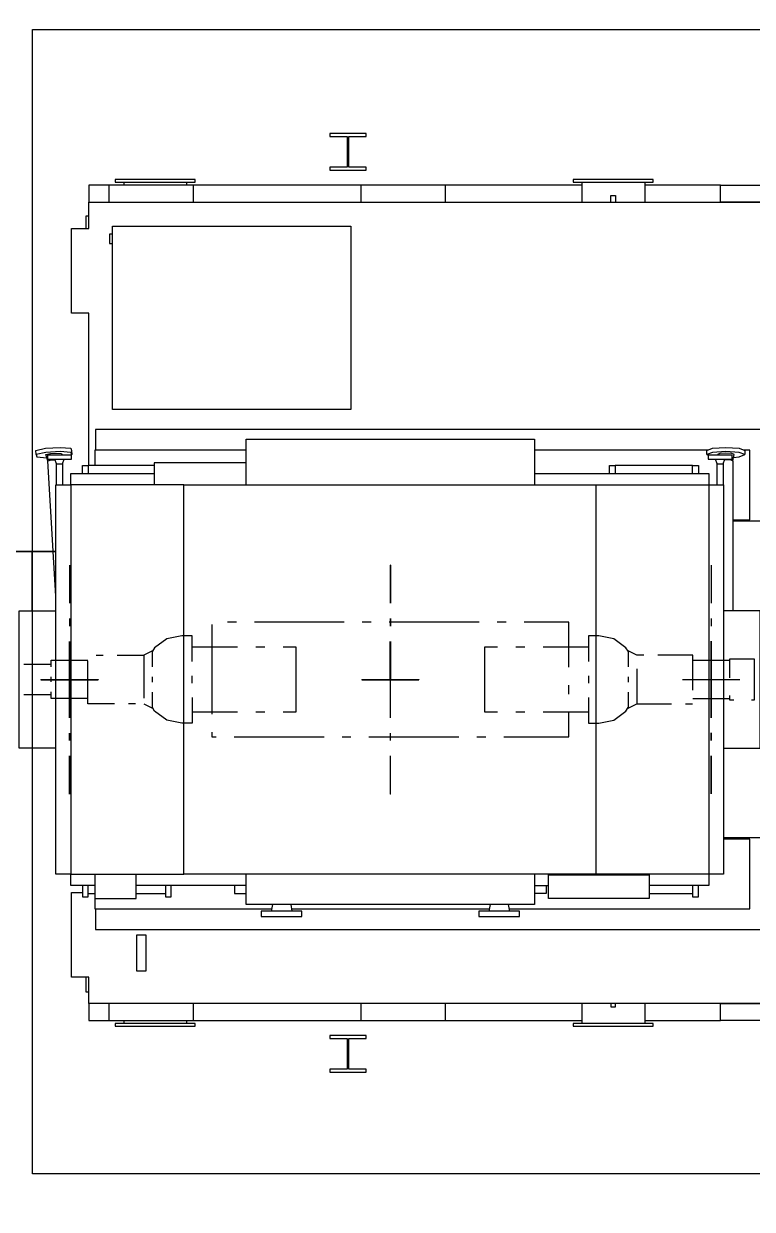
# Model space of a CAD drawing. Header units: millimetres. Extents: x -300 to 383236, y -195106 to -144646.
# Drawn here: x 21075 to 24256, y -166076 to -160896 of the extents above; entities that cross this region are included whole.
import ezdxf

# ---------------------------------------------------------------- set-up
doc = ezdxf.new("R2010")
doc.units = ezdxf.units.MM
doc.header["$LTSCALE"] = 60
doc.layers.add('BACK', color=8, linetype='Continuous')
doc.layers.add('EQUIPMENT', color=253, linetype='Continuous', lineweight=0)

# ---------------------------------------------------------------- blocks, each defined once
blk = doc.blocks.new('A$Cc6299706')
at = {"layer": 'EQUIPMENT', "lineweight": -3}
for points in [[(-40227, 29929.5), (-40227, 29184), (-50227, 29184), (-50227, 34184), (-40227, 34184), (-40227, 33429.5)], [(-49829, 33517.5), (-49829, 33504.5)], [(-49554, 33517.5), (-49554, 33504.5)], [(-47829, 33517.5), (-47829, 33429.5)], [(-47554, 33517.5), (-47554, 33429.5)], [(-49981.5, 32279.5), (-49981.5, 32944.5), (-50056.5, 32944.5), (-50056.5, 33314.5), (-49981.5, 33314.5), (-49981.5, 33429.5), (-46997.5, 33429.5), (-47223.5, 33429.5), (-47223.5, 33504.5), (-46853.5, 33504.5), (-46853.5, 33429.5)], [(-49893.5, 33504.5), (-49981.5, 33504.5), (-49981.5, 33429.5)], [(-48793.5, 33504.5), (-49523.5, 33504.5)], [(-47829, 33504.5), (-48423.5, 33504.5)], [(-47223.5, 33504.5), (-47554, 33504.5)], [(-47701.5, 33429.5), (-47701.5, 33459.5), (-47681.5, 33459.5), (-47681.5, 33429.5)], [(-49981.5, 33369.5), (-49993.5, 33369.5), (-49993.5, 33314.5)], [(-49983.5, 33314.5), (-49981.5, 33314.5)], [(-49877.5, 33289.5), (-49891.5, 33289.5), (-49891.5, 33249.5), (-49877.5, 33249.5)], [(-49983.5, 32944.5), (-49981.5, 32944.5)], [(-47169.4, 32037), (-46951.5, 32037), (-46951.5, 32437), (-49951.5, 32437), (-49951.5, 32347)], [(-49294.5, 32194.5), (-49294.5, 32394.5), (-48034.5, 32394.5), (-48034.5, 32194.5)], [(-50211, 32326.8), (-50212.1, 32344.5), (-50169.7, 32354.6), (-50106.7, 32358.8), (-50060.1, 32354.6), (-50057, 32344.5), (-50055.9, 32326.8), (-50065.4, 32324.5)], [(-50055.9, 32326.8), (-50059, 32336.9), (-50105.7, 32341.1), (-50168.6, 32336.9), (-50211, 32326.8), (-50207.9, 32316.6), (-50164, 32312.7)], [(-50136.4, 31905), (-50160.2, 32300.2), (-50168.2, 32326.8), (-50149.2, 32331.3), (-50121, 32333.2), (-50100.1, 32331.3), (-50098.7, 32326.8), (-50099.1, 32324.5)], [(-49294.5, 32347), (-49954.5, 32347), (-49954.5, 32279.5)], [(-47276.1, 32347), (-48034.5, 32347)], [(-47282, 32326.8), (-47282, 32344.5), (-47257.9, 32354.6), (-47199.5, 32358.8), (-47141.2, 32354.6), (-47117, 32344.5), (-47117, 32326.8)], [(-47165.6, 32314.9), (-47141.2, 32316.6), (-47117, 32326.8), (-47141.2, 32336.9), (-47199.5, 32341.1), (-47257.9, 32336.9), (-47282, 32326.8), (-47276.6, 32324.5)], [(-47169.4, 32300.2), (-47162.5, 32326.8), (-47173.4, 32331.3), (-47199.5, 32333.2), (-47225.7, 32331.3), (-47236.5, 32326.8), (-47235.9, 32324.5)], [(-47169.4, 32042), (-47094.5, 32042), (-47094.5, 32347), (-47123, 32347)], [(-50160.2, 32300.2), (-50144.7, 32303.9), (-50129, 32304.9)], [(-50123, 32194.5), (-50123, 32286.5), (-50129.5, 32306.5)], [(-50123, 32286.5), (-50096.1, 32286.5), (-50096.1, 32194.5)], [(-50096.1, 32286.5), (-50089.5, 32306.5)], [(-50009.5, 32244.5), (-50009.5, 32279.5), (-49984.5, 32279.5), (-49984.5, 32244.5)], [(-49696.5, 32279.5), (-49984.5, 32279.5)], [(-49294.5, 32290.5), (-49696.5, 32290.5), (-49696.5, 32194.5)], [(-47707.5, 32244.5), (-47707.5, 32279.5), (-47682.5, 32279.5), (-47682.5, 32244.5)], [(-47344.5, 32279.5), (-47682.5, 32279.5)], [(-47344.5, 32244.5), (-47344.5, 32279.5), (-47319.5, 32279.5), (-47319.5, 32244.5)], [(-47238, 32194.5), (-47238, 32286.5), (-47244.5, 32306.5)], [(-47238, 32286.5), (-47211.1, 32286.5), (-47211.1, 32194.5)], [(-47211.1, 32286.5), (-47204.5, 32306.5)], [(-47205, 32305), (-47199.5, 32305.4), (-47178.2, 32303.9), (-47169.4, 32300.2), (-47169.4, 31644.5)], [(-49954.5, 30444.5), (-50059.5, 30444.5), (-50059.5, 30494.5), (-50124.5, 30494.5), (-50124.5, 32194.5), (-50059.5, 32194.5), (-50059.5, 32244.5), (-49696.5, 32244.5)], [(-48034.5, 32244.5), (-47274.5, 32244.5), (-47274.5, 32194.5), (-47209.5, 32194.5), (-47209.5, 30494.5), (-47274.5, 30494.5), (-47274.5, 30444.5), (-47534.5, 30444.5)], [(-49567, 32194.5), (-50059.5, 32194.5), (-50059.5, 30494.5), (-49567, 30494.5)], [(-47767, 32194.5), (-47274.5, 32194.5), (-47274.5, 30494.5), (-47767, 30494.5)], [(-50361.5, 31905), (-50124.5, 31905)], [(-50361.5, 31904), (-50124.5, 31904)], [(-50229.5, 31904), (-50229.5, 31644.5)], [(-50124.5, 31708.9), (-50136.3, 31904)], [(-50066, 31844), (-50066, 31677.4)], [(-50065.2, 31844), (-50065.9, 31844)], [(-50065, 31844), (-50065, 31677.4)], [(-48665, 31844), (-48665, 31677.4)], [(-48664.2, 31844), (-48664.9, 31844)], [(-48664, 31844), (-48664, 31677.4)], [(-47264, 31844.5), (-47264, 31677.9)], [(-47263.2, 31844.5), (-47263.9, 31844.5)], [(-47263, 31844.5), (-47263, 31677.9)], [(-50124.5, 31044.5), (-50285, 31044.5), (-50285, 31644.5), (-50124.5, 31644.5)], [(-50066, 31610.8), (-50066, 31577.5)], [(-50065, 31610.8), (-50065, 31577.5)], [(-48665, 31610.8), (-48665, 31577.5)], [(-48664, 31610.8), (-48664, 31577.5)], [(-47264, 31611.3), (-47264, 31578)], [(-47263, 31611.3), (-47263, 31578)], [(-47209.5, 31044.5), (-47049, 31044.5), (-47049, 31644.5), (-47209.5, 31644.5)], [(-49444.6, 31585), (-49444.6, 31192.6)], [(-49336.4, 31594.5), (-49375.6, 31594.5)], [(-48865.5, 31594.5), (-49257.9, 31594.5)], [(-48747.8, 31594.5), (-48787, 31594.5)], [(-48276.9, 31594.5), (-48669.3, 31594.5)], [(-48159.2, 31594.5), (-48198.4, 31594.5)], [(-47884.5, 31398.3), (-47884.5, 31594.5), (-48080.7, 31594.5)], [(-50065, 31177.1), (-50065, 31343.5), (-50065.2, 31343.6), (-50065.3, 31343.5), (-50065.5, 31343.5), (-50065.7, 31343.5), (-50065.9, 31343.6), (-50066, 31343.8), (-50066, 31344), (-50066, 31344.2), (-50065.9, 31344.4), (-50066, 31344.5), (-50066, 31510.9)], [(-50065, 31510.9), (-50065, 31344.5), (-50065.2, 31344.4)], [(-49530.5, 31423.3), (-49530.5, 31535.8), (-49575.5, 31535.8), (-49640.2, 31521.9), (-49693.7, 31482.9), (-49703, 31467.6)], [(-48664, 31177.1), (-48664, 31343.5), (-48664.2, 31343.6), (-48664.3, 31343.5), (-48664.5, 31343.5), (-48664.7, 31343.5), (-48664.9, 31343.6), (-48665, 31343.8), (-48665, 31344), (-48665, 31344.2), (-48664.9, 31344.4), (-48665, 31344.5), (-48665, 31510.9)], [(-48664, 31510.9), (-48664, 31344.5), (-48664.2, 31344.4)], [(-47626.3, 31467.6), (-47635.6, 31482.9), (-47689.1, 31521.9), (-47753.8, 31535.8), (-47798.8, 31535.8), (-47798.8, 31423.3)], [(-47263, 31177.6), (-47263, 31344), (-47263.2, 31344.2), (-47263.3, 31344), (-47263.5, 31344), (-47263.7, 31344), (-47263.9, 31344.2), (-47264, 31344.3), (-47264, 31344.5), (-47264, 31344.7), (-47263.9, 31344.9), (-47264, 31345), (-47264, 31511.4)], [(-47263, 31511.4), (-47263, 31345), (-47263.2, 31344.9)], [(-49948.7, 31450.8), (-49918.2, 31450.8)], [(-49857.2, 31450.8), (-49740.5, 31450.8), (-49740.5, 31414.9), (-49740.5, 31262.4)], [(-49703, 31400.1), (-49703, 31469.5), (-49740.5, 31450.8)], [(-49331.8, 31485.8), (-49530.5, 31485.8)], [(-49212.5, 31485.8), (-49252.3, 31485.8)], [(-49133, 31203.3), (-49075.5, 31203.3), (-49075.5, 31485.8), (-49133, 31485.8)], [(-48196.3, 31485.8), (-48253.8, 31485.8), (-48253.8, 31203.3), (-48196.3, 31203.3)], [(-48077, 31485.8), (-48116.8, 31485.8)], [(-47798.8, 31485.8), (-47997.5, 31485.8)], [(-47588.8, 31450.8), (-47626.3, 31469.5), (-47626.3, 31400.1)], [(-47557.3, 31450.8), (-47587.8, 31450.8)], [(-47343.8, 31298.3), (-47343.8, 31450.8), (-47496.3, 31450.8)], [(-50264.9, 31412), (-50145.5, 31412)], [(-50145.5, 31399.1), (-50145.5, 31428.3), (-50065.5, 31428.3), (-49985.5, 31428.3)], [(-49868.9, 31238.3), (-49985.5, 31238.3), (-49985.5, 31426.6)], [(-47588.8, 31390.8), (-47588.8, 31238.3), (-47436.3, 31238.3)], [(-47343.8, 31428.3), (-47263.8, 31428.3), (-47183.8, 31428.3)], [(-47087.9, 31255.8), (-47073.8, 31255.8), (-47073.8, 31433.3), (-47183.8, 31433.3), (-47183.8, 31351.6)], [(-50190.5, 31344.5), (-50066, 31344.5)], [(-50190.5, 31344.4), (-50190.5, 31343.6)], [(-50190.5, 31343.5), (-50066, 31343.5)], [(-50145.5, 31333.6), (-50145.5, 31355.4)], [(-50065.9, 31343.6), (-50066, 31343.5), (-50066, 31177.1)], [(-50065.2, 31343.6), (-50065.1, 31343.8), (-50065, 31344), (-50065.1, 31344.2), (-50065.2, 31344.4), (-50065.3, 31344.5), (-50065.5, 31344.5), (-50065.7, 31344.5), (-50065.9, 31344.4)], [(-50065, 31344.5), (-49940.5, 31344.5)], [(-50065, 31343.5), (-49940.5, 31343.5)], [(-49940.5, 31344.4), (-49940.5, 31343.6)], [(-49703, 31333.4), (-49703, 31355.6)], [(-49530.5, 31328.8), (-49530.5, 31360.3)], [(-48789.5, 31344.5), (-48665, 31344.5)], [(-48789.5, 31344.4), (-48789.5, 31343.6)], [(-48789.5, 31343.5), (-48665, 31343.5)], [(-48664.9, 31343.6), (-48665, 31343.5), (-48665, 31177.1)], [(-48664.2, 31343.6), (-48664.1, 31343.8), (-48664, 31344), (-48664.1, 31344.2), (-48664.2, 31344.4), (-48664.3, 31344.5), (-48664.5, 31344.5), (-48664.7, 31344.5), (-48664.9, 31344.4)], [(-48664, 31344.5), (-48539.5, 31344.5)], [(-48664, 31343.5), (-48539.5, 31343.5)], [(-48539.5, 31344.4), (-48539.5, 31343.6)], [(-47798.8, 31360.3), (-47798.8, 31328.8)], [(-47626.3, 31355.6), (-47626.3, 31333.4)], [(-47388.5, 31345), (-47264, 31345)], [(-47388.5, 31344.9), (-47388.5, 31344.2)], [(-47388.5, 31344), (-47264, 31344)], [(-47263.9, 31344.2), (-47264, 31344), (-47264, 31177.6)], [(-47263.2, 31344.2), (-47263.1, 31344.3), (-47263, 31344.5), (-47263.1, 31344.7), (-47263.2, 31344.9), (-47263.3, 31345), (-47263.5, 31345), (-47263.7, 31345), (-47263.9, 31344.9)], [(-47263, 31345), (-47138.5, 31345)], [(-47263, 31344), (-47138.5, 31344)], [(-47138.5, 31344.9), (-47138.5, 31344.2)], [(-49985.5, 31260.8), (-50065.5, 31260.8), (-50145.5, 31260.8), (-50145.5, 31289.9)], [(-49740.5, 31238.3), (-49703, 31219.5), (-49703, 31288.9)], [(-47884.5, 31280.6), (-47884.5, 31319.8)], [(-47626.3, 31288.9), (-47626.3, 31219.5), (-47588.8, 31238.3)], [(-50145.5, 31277), (-50264.9, 31277)], [(-49777.4, 31238.3), (-49807.9, 31238.3)], [(-49530.5, 31265.8), (-49530.5, 31153.3), (-49575.5, 31153.3), (-49640.2, 31167.1), (-49693.7, 31206.1), (-49703, 31221.5)], [(-47798.8, 31265.8), (-47798.8, 31153.3), (-47753.8, 31153.3), (-47689.1, 31167.1), (-47635.6, 31206.1), (-47626.3, 31221.5)], [(-47375.3, 31238.3), (-47344.8, 31238.3)], [(-47343.8, 31260.8), (-47263.8, 31260.8), (-47183.8, 31260.8)], [(-47183.8, 31274.9), (-47183.8, 31255.8), (-47164.6, 31255.8)], [(-49530.5, 31203.3), (-49331.8, 31203.3)], [(-49252.3, 31203.3), (-49212.5, 31203.3)], [(-48169.3, 31094.5), (-47884.5, 31094.5), (-47884.5, 31202.1)], [(-48116.8, 31203.3), (-48077, 31203.3)], [(-47997.5, 31203.3), (-47798.8, 31203.3)], [(-50066, 31110.5), (-50066, 31077.2)], [(-50065, 31077.2), (-50065, 31110.5)], [(-49444.6, 31114.1), (-49444.6, 31094.5), (-49425, 31094.5)], [(-49346.5, 31094.5), (-48954.1, 31094.5)], [(-48875.6, 31094.5), (-48836.4, 31094.5)], [(-48757.9, 31094.5), (-48365.5, 31094.5)], [(-48665, 31110.5), (-48665, 31077.2)], [(-48664, 31077.2), (-48664, 31110.5)], [(-48287, 31094.5), (-48247.8, 31094.5)], [(-47264, 31111), (-47264, 31077.7)], [(-47263, 31077.7), (-47263, 31111)], [(-50066, 31010.6), (-50066, 30844)], [(-50065, 30844), (-50065, 31010.6)], [(-48665, 31010.6), (-48665, 30844)], [(-48664, 30844), (-48664, 31010.6)], [(-47264, 31011.1), (-47264, 30844.5)], [(-47263, 30844.5), (-47263, 31011.1)], [(-50065.2, 30844), (-50065.9, 30844)], [(-48664.2, 30844), (-48664.9, 30844)], [(-47263.2, 30844.5), (-47263.9, 30844.5)], [(-49951.5, 30342), (-49951.5, 30252), (-46951.5, 30252), (-46951.5, 30652), (-47209.5, 30652)], [(-48146.2, 30342), (-47094.5, 30342), (-47094.5, 30647), (-47209.5, 30647)], [(-49954.5, 30494.5), (-49954.5, 30387), (-49774.5, 30387), (-49774.5, 30494.5)], [(-48034.5, 30494.5), (-48034.5, 30361.5), (-49294.5, 30361.5), (-49294.5, 30494.5)], [(-46853.5, 29929.5), (-46853.5, 29854.5), (-47223.5, 29854.5), (-47223.5, 29929.5), (-46997.5, 29929.5), (-49981.5, 29929.5), (-49981.5, 30044.5), (-50056.5, 30044.5), (-50056.5, 30414.5), (-50009.5, 30414.5)], [(-50009.5, 30444.5), (-50009.5, 30394.5), (-49984.5, 30394.5), (-49984.5, 30444.5)], [(-49984.5, 30409.5), (-49954.5, 30409.5)], [(-49294.5, 30444.5), (-49774.5, 30444.5)], [(-49774.5, 30409.5), (-49646.5, 30409.5)], [(-49646.5, 30444.5), (-49646.5, 30394.5), (-49621.5, 30394.5), (-49621.5, 30444.5)], [(-49294.5, 30444), (-49344.5, 30444), (-49344.5, 30409), (-49294.5, 30409)], [(-48034.5, 30444.5), (-47974.5, 30444.5)], [(-48034.5, 30444), (-47984.5, 30444), (-47984.5, 30409), (-48034.5, 30409)], [(-47534.5, 30409.5), (-47344.5, 30409.5)], [(-47344.5, 30444.5), (-47344.5, 30394.5), (-47319.5, 30394.5), (-47319.5, 30444.5)], [(-49954.5, 30387), (-49954.5, 30342), (-49182.9, 30342)], [(-49179.3, 30361.5), (-49184.7, 30331.9)], [(-49099.8, 30361.5), (-49094.3, 30331.9)], [(-48229.3, 30361.5), (-48234.7, 30331.9)], [(-48149.8, 30361.5), (-48144.3, 30331.9)], [(-49096.2, 30342), (-48232.9, 30342)], [(-49993.5, 30044.5), (-49993.5, 29979.5), (-49981.5, 29979.5)], [(-49981.5, 29929.5), (-49981.5, 29854.5), (-49893.5, 29854.5)], [(-47829, 29929.5), (-47829, 29841.5)], [(-47701.5, 29929.5), (-47701.5, 29914.5), (-47681.5, 29914.5), (-47681.5, 29929.5)], [(-47554, 29929.5), (-47554, 29841.5)], [(-49829, 29854.5), (-49829, 29841.5)], [(-49554, 29854.5), (-49554, 29841.5)], [(-49523.5, 29854.5), (-48793.5, 29854.5)], [(-48423.5, 29854.5), (-47829, 29854.5)], [(-47554, 29854.5), (-47223.5, 29854.5)]]:
    blk.add_lwpolyline(points, dxfattribs=at)
for points in [[(-48845.5, 33716.5), (-48769.5, 33716.5), (-48769.5, 33729.5), (-48929.5, 33729.5), (-48929.5, 33716.5), (-48853.5, 33716.5), (-48853.5, 33582.5), (-48929.5, 33582.5), (-48929.5, 33569.5), (-48769.5, 33569.5), (-48769.5, 33582.5), (-48845.5, 33582.5)], [(-49516.5, 33517.5), (-49516.5, 33529.5), (-49866.5, 33529.5), (-49866.5, 33517.5)], [(-47516.5, 33517.5), (-47516.5, 33529.5), (-47866.5, 33529.5), (-47866.5, 33517.5)], [(-49523.5, 33504.5), (-49893.5, 33504.5), (-49893.5, 33429.5), (-49523.5, 33429.5)], [(-48423.5, 33504.5), (-48793.5, 33504.5), (-48793.5, 33429.5), (-48423.5, 33429.5)], [(-49877.5, 33324.5), (-48837.5, 33324.5), (-48837.5, 32524.5), (-49877.5, 32524.5)], [(-50162, 32324.5), (-50162, 32306.5), (-50057, 32306.5), (-50057, 32324.5)], [(-47277, 32324.5), (-47277, 32306.5), (-47172, 32306.5), (-47172, 32324.5)], [(-47767, 32194.5), (-47767, 30494.5), (-49567, 30494.5), (-49567, 32194.5)], [(-47974.5, 30490.6), (-47534.5, 30490.6), (-47534.5, 30387), (-47974.5, 30387)], [(-49050.6, 30309.5), (-49050.6, 30331.9), (-49228.4, 30331.9), (-49228.4, 30309.5)], [(-48100.6, 30309.5), (-48100.6, 30331.9), (-48278.4, 30331.9), (-48278.4, 30309.5)], [(-49731.5, 30229.5), (-49731.5, 30069.5), (-49771.5, 30069.5), (-49771.5, 30229.5)], [(-49893.5, 29854.5), (-49523.5, 29854.5), (-49523.5, 29929.5), (-49893.5, 29929.5)], [(-48793.5, 29854.5), (-48423.5, 29854.5), (-48423.5, 29929.5), (-48793.5, 29929.5)], [(-49516.5, 29829.5), (-49516.5, 29841.5), (-49866.5, 29841.5), (-49866.5, 29829.5)], [(-47516.5, 29829.5), (-47516.5, 29841.5), (-47866.5, 29841.5), (-47866.5, 29829.5)], [(-48845.5, 29776.5), (-48769.5, 29776.5), (-48769.5, 29789.5), (-48929.5, 29789.5), (-48929.5, 29776.5), (-48853.5, 29776.5), (-48853.5, 29642.5), (-48929.5, 29642.5), (-48929.5, 29629.5), (-48769.5, 29629.5), (-48769.5, 29642.5), (-48845.5, 29642.5)]]:
    blk.add_lwpolyline(points, close=True, dxfattribs=at)
blk = doc.blocks.new('A$C44261593')
h = blk.add_hatch()
h.set_pattern_fill('ANSI31', color=253, scale=100)
h.set_pattern_definition([(45, (0, -50460), (-224.5064, 224.5064), [])])
edge = h.paths.add_edge_path()
edge.add_line((-58347, -14256), (-58347, -14056))
edge.add_line((-58347, -14056), (-57547, -14056))
edge.add_line((-57547, -14056), (-57547, -15056))
edge.add_line((-57547, -15056), (-60547, -15056))
edge.add_line((-60547, -15056), (-60547, -31056))
edge.add_line((-60547, -31056), (-57647, -31056))
edge.add_line((-57647, -31056), (-57647, -32268))
edge.add_line((-57647, -32268), (-43347, -32268))
edge.add_line((-43347, -32268), (-43347, -29256))
edge.add_line((-43347, -29256), (-34347, -29256))
edge.add_line((-34347, -29256), (-34347, -14206))
edge.add_line((-34347, -14206), (-33547, -14206))
edge.add_line((-33547, -14206), (-33547, -29256))
edge.add_line((-33547, -29256), (-30497, -29256))
edge.add_line((-30497, -29256), (-30497, -30056))
edge.add_line((-30497, -30056), (-30547, -30056))
edge.add_line((-30547, -30056), (-30547, -34906))
edge.add_line((-30547, -34906), (-30569.2, -34906))
edge.add_arc((-31589.7, -35133.7), 1045.6, 12.5777, 76.5787)
edge.add_line((-31347, -34116.7), (-31347, -30056))
edge.add_line((-31347, -30056), (-42547, -30056))
edge.add_line((-42547, -30056), (-42547, -34906))
edge.add_line((-42547, -34906), (-43347, -34906))
edge.add_line((-43347, -34906), (-43347, -33068))
edge.add_line((-43347, -33068), (-57647, -33068))
edge.add_line((-57647, -33068), (-57647, -34906))
edge.add_line((-57647, -34906), (-58447, -34906))
edge.add_line((-58447, -34906), (-58447, -31856))
edge.add_line((-58447, -31856), (-66197, -31856))
edge.add_line((-66197, -31856), (-66197, -31056))
edge.add_line((-66197, -31056), (-61347, -31056))
edge.add_line((-61347, -31056), (-61347, -14256))
edge.add_line((-61347, -14256), (-58347, -14256))

msp = doc.modelspace()

# ---------------------------------------------------------------- linework, layer by layer
msp.add_lwpolyline([(21113, -160922.1), (31113, -160922.1), (31113, -165922.1), (21113, -165922.1)], close=True)
at = {"layer": 'BACK'}
msp.add_lwpolyline([(21113, -160922.1), (31113, -160922.1), (31113, -165922.1), (21113, -165922.1)], close=True, dxfattribs=at)

# ---------------------------------------------------------------- block references
for name, p in [('A$C44261593', (71340, -144646.1)), ('A$Cc6299706', (71340, -195106.1))]:
    msp.add_blockref(name, p)

doc.saveas('drawing.dxf')
